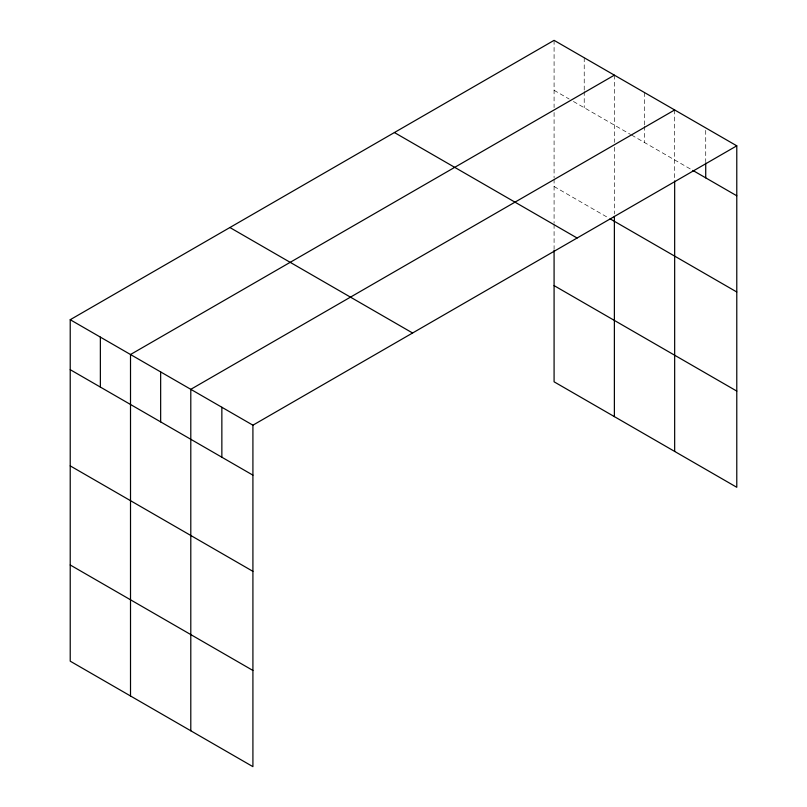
<?xml version="1.0" encoding="UTF-8"?>
<svg xmlns="http://www.w3.org/2000/svg" width="807" height="807" viewBox="0 0 807 807"><rect width="100%" height="100%" fill="white"/><g stroke="black" fill="none" stroke-linecap="round" stroke-linejoin="round"><path stroke-width="0.61" stroke-dasharray="4.04 3.03" d="M554.086 90.313L569.157 99.019M573.464 101.5L630.529 134.446M631.599 135.072L690.731 169.208M554.086 186.508L607.913 217.587M705.721 130.391L705.721 161.622M674.662 109.964L674.662 179.658M644.521 92.563L644.521 125.035M644.521 126.285L644.521 142.526M614.379 75.162L614.379 142.385M614.379 147.318L614.379 213.916M584.228 57.751L584.228 90.233M584.228 91.484L584.228 107.714M554.086 40.35L554.086 107.583M554.086 112.516L554.086 177.873M554.086 179.114L554.086 223.216M554.086 224.437L554.086 248.909"/><path stroke-width="1.21" d="M736.781 145.825L252.914 425.188L252.914 766.65L70.219 661.175L70.219 319.713L554.086 40.35L736.781 145.825L736.781 487.287L554.086 381.812L554.086 250.14M614.379 75.162L130.512 354.515L130.512 695.977M674.662 109.964L190.795 389.327L190.795 730.789M692.87 170.438L736.781 195.788M610.072 218.828L736.781 291.983M394.411 132.54L577.106 238.015M554.086 285.617L736.781 391.092M229.894 227.524L412.589 332.998M70.219 319.713L252.914 425.188M70.219 369.677L252.914 475.152M70.219 465.871L252.914 571.346M70.219 564.981L252.914 670.456M705.721 162.873L705.721 177.863M674.662 180.899L674.662 451.426M614.379 216.387L614.379 416.624M221.854 407.253L221.854 457.216M160.654 371.916L160.654 421.89M100.361 337.114L100.361 387.078"/></g></svg>
